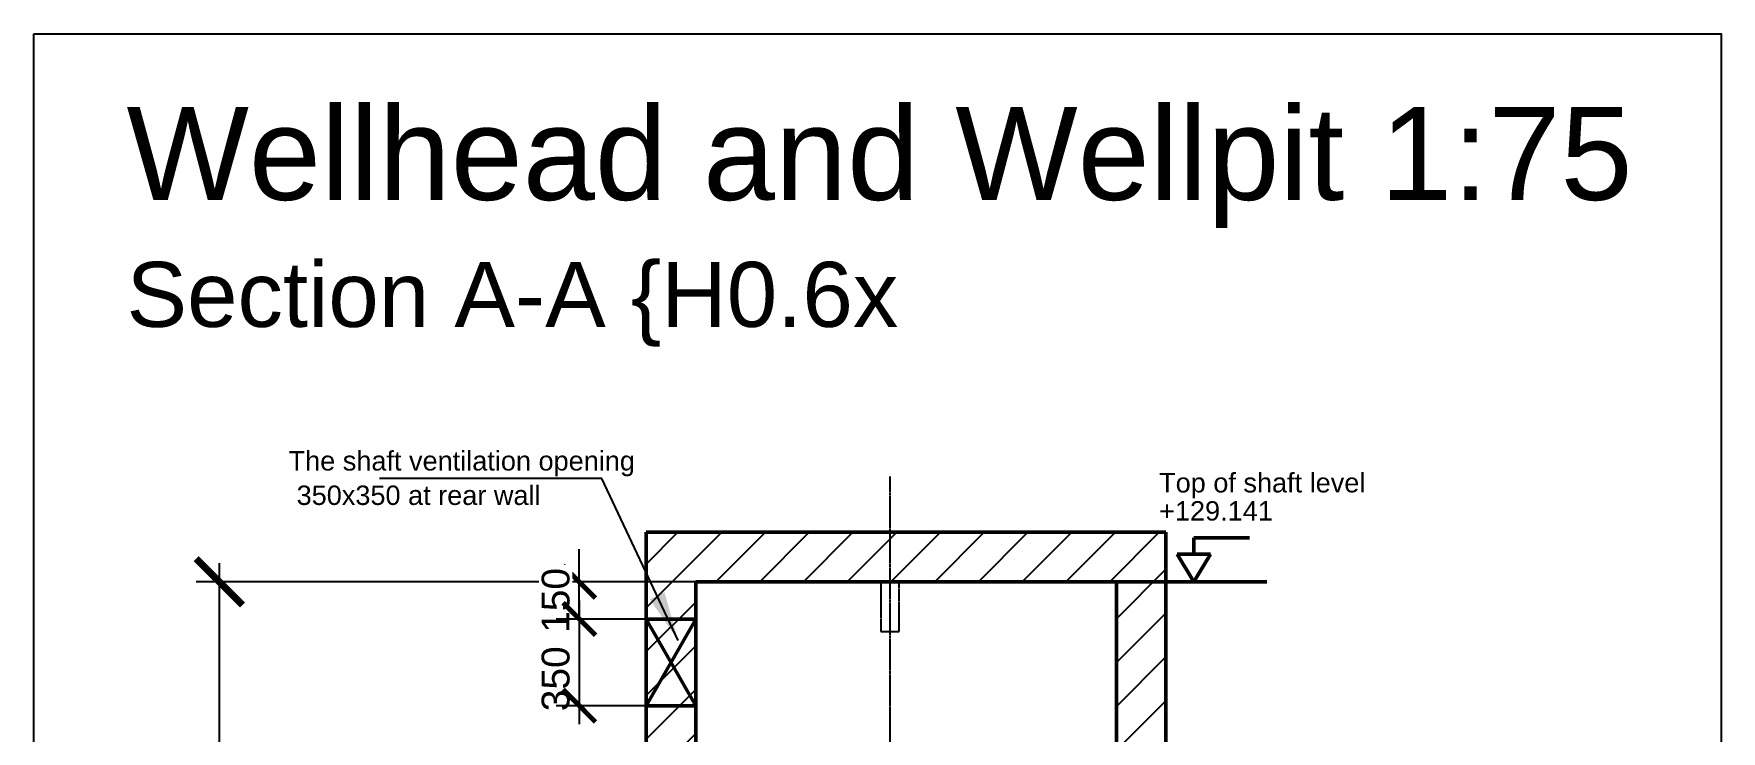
# Model space of a CAD drawing. Header units: millimetres. Extents: x -9546 to 173314, y -46180 to 27253.
# Drawn here: x 49108 to 55926, y 5038 to 7854 of the extents above; entities that cross this region are included whole.
import ezdxf
from ezdxf.enums import TextEntityAlignment as Align

# ---------------------------------------------------------------- set-up
doc = ezdxf.new("R2010")
doc.units = ezdxf.units.MM
doc.linetypes.add('AM_ISO02W050', pattern=[7.5, 6, -1.5])
doc.linetypes.add('AM_ISO08W050', pattern=[18, 12, -1.5, 3, -1.5])
for name, color, linetype, lineweight in [('AM_0', 7, 'Continuous', 50), ('AM_5', 3, 'Continuous', 25), ('AM_8', 1, 'Continuous', 25), ('LDBeams-AM_3', 6, 'AM_ISO02W050', 25), ('LDCar-AM_0', 7, 'Continuous', 50), ('LDShaft-AM_0', 7, 'Continuous', 50), ('LDShaft-AM_5', 3, 'Continuous', 25), ('LDShaft-AM_7', 4, 'AM_ISO08W050', 25)]:
    doc.layers.add(name, color=color, linetype=linetype, lineweight=lineweight)
doc.layers.add('AM_VIEWS', color=1, linetype='Continuous', lineweight=25, plot=False)
doc.styles.add('LD', font='ARIALUNI.ttf')
doc.dimstyles.new('LIFT', dxfattribs={"dimtxt": 2.5, "dimasz": 2.5, "dimexe": 1.25, "dimexo": 0, "dimgap": 0.5, "dimtad": 1, "dimdec": 0, "dimzin": 1, "dimdsep": 46, "dimtxsty": 'LD', "dimblk": 'ARCHTICK', "dimcen": 0, "dimdle": 1, "dimclrd": 3, "dimclre": 3, "dimclrt": 4, "dimadec": 0, "dimazin": 0, "dimtp": 0.1, "dimtm": 0.1, "dimtfac": 0.71, "dimtdec": 0, "dimtix": 1, "dimtmove": 0, "dimatfit": 3, "dimfxl": 1, "dimtolj": 1, "dimarcsym": 0})
doc.dimstyles.new('LIFT$0', dxfattribs={"dimtxt": 2.5, "dimasz": 2.5, "dimexe": 1.25, "dimexo": 0, "dimgap": 0.5, "dimtad": 1, "dimdec": 0, "dimzin": 1, "dimdsep": 46, "dimtxsty": 'LD', "dimblk1": 'ARCHTICK', "dimblk2": 'ARCHTICK', "dimsah": 1, "dimcen": 0, "dimdle": 1, "dimclrd": 3, "dimclre": 3, "dimclrt": 4, "dimadec": 0, "dimazin": 0, "dimtp": 0.1, "dimtm": 0.1, "dimtfac": 0.71, "dimtdec": 0, "dimtix": 1, "dimtmove": 0, "dimatfit": 3, "dimfxl": 1, "dimtolj": 1, "dimarcsym": 0})

# ---------------------------------------------------------------- blocks, each defined once
blk = doc.blocks.new('LD_20260611094835_000003C9')
at = {"layer": 'AM_8'}
for p, q in [((-1900, 24086.2), (-1595.2, 24391)), ((-1900, 24263), (-1772, 24391)), ((-1618.4, 24191), (-1418.4, 24391)), ((-1441.6, 24191), (-1241.6, 24391)), ((-1264.8, 24191), (-1064.8, 24391)), ((-1088.1, 24191), (-888.1, 24391)), ((-911.3, 24191), (-711.3, 24391)), ((-734.5, 24191), (-534.5, 24391)), ((-557.7, 24191), (-357.7, 24391)), ((-381, 24191), (-181, 24391)), ((-204.2, 24191), (-4.2, 24391)), ((-27.4, 24191), (172.6, 24391)), ((0, 24041.6), (200, 24241.6)), ((-1900, 23909.4), (-1700, 24109.4)), ((0, 23864.9), (200, 24064.9)), ((-1900, 23732.6), (-1700, 23932.6)), ((0, 23688.1), (200, 23888.1)), ((-1900, 23555.8), (-1700, 23755.8)), ((0, 23511.3), (200, 23711.3)), ((-1900, 23379.1), (-1700, 23579.1)), ((0, 23334.5), (200, 23534.5)), ((-1900, 23202.3), (-1700, 23402.3)), ((0, 23157.7), (200, 23357.7)), ((-1900, 23025.5), (-1700, 23225.5)), ((0, 22981), (200, 23181)), ((-1900, 22848.7), (-1700, 23048.7)), ((0, 22804.2), (200, 23004.2)), ((-1900, 22672), (-1700, 22872)), ((0, 22627.4), (200, 22827.4)), ((-1900, 22495.2), (-1700, 22695.2)), ((0, 22450.6), (200, 22650.6)), ((-1900, 22318.4), (-1700, 22518.4)), ((0, 22273.9), (200, 22473.9)), ((-1900, 22141.6), (-1700, 22341.6)), ((0, 22097.1), (200, 22297.1)), ((-1900, 21964.9), (-1700, 22164.9)), ((0, 21920.3), (200, 22120.3)), ((-1900, 21788.1), (-1700, 21988.1)), ((0, 21743.5), (200, 21943.5)), ((-1900, 21611.3), (-1700, 21811.3)), ((23.2, 21590), (200, 21766.8)), ((-1900, 21434.5), (-1700, 21634.5)), ((-1900, 21257.7), (-1700, 21457.7)), ((-1900, 21081), (-1700, 21281)), ((-1900, 20904.2), (-1700, 21104.2)), ((-1900, 20727.4), (-1700, 20927.4)), ((-1900, 20550.6), (-1700, 20750.6)), ((-1900, 20373.9), (-1700, 20573.9)), ((-1900, 20197.1), (-1700, 20397.1)), ((-1900, 20020.3), (-1700, 20220.3)), ((-1900, 19843.5), (-1700, 20043.5)), ((-1900, 19666.8), (-1700, 19866.8)), ((-1900, 19490), (-1700, 19690)), ((-1900, 19313.2), (-1700, 19513.2)), ((-1900, 19136.4), (-1700, 19336.4)), ((0, 18915.1), (384.9, 19300)), ((200, 19291.9), (208.1, 19300)), ((361.7, 19100), (561.7, 19300)), ((0, 19091.9), (178.1, 19270)), ((0, 19268.7), (1.3, 19270)), ((538.4, 19100), (700, 19261.6)), ((-1900, 18959.7), (-1700, 19159.7)), ((-1900, 18782.9), (-1700, 18982.9)), ((31.7, 18770), (200, 18938.3)), ((-1736.1, 18770), (-1700, 18806.1))]:
    blk.add_line(p, q, dxfattribs=at)
blk = doc.blocks.new('LD_20260611094835_000003CA')
at = {"layer": 'LDShaft-AM_0'}
for p, q in [((-1700, 24391), (-1900, 24391)), ((-1900, 24391), (-1900, 18770)), ((0, 24391), (-1700, 24391)), ((80, 24391), (0, 24391)), ((200, 24391), (80, 24391)), ((200, 21590), (200, 24391)), ((-1700, 18770), (-1700, 24191)), ((-1700, 24191), (0, 24191)), ((0, 24191), (0, 21590)), ((0, 21590), (0, 21560)), ((0, 21590), (80, 21590)), ((80, 21590), (200, 21590)), ((200, 19270), (200, 21590)), ((0, 19370), (0, 19325.5)), ((0, 19322.5), (0, 19270)), ((700, 19300), (200, 19300)), ((200, 19300), (200, 19270)), ((700, 19100), (700, 19300)), ((80, 19270), (0, 19270)), ((0, 19270), (0, 18770)), ((200, 19270), (80, 19270)), ((200, 18770), (200, 19100)), ((200, 19100), (700, 19100)), ((-1900, 18770), (-1700, 18770)), ((0, 18770), (80, 18770)), ((80, 18770), (200, 18770))]:
    blk.add_line(p, q, dxfattribs=at)
blk = doc.blocks.new('LD_20260611094835_000003DB')
at = {"layer": 'LDShaft-AM_7'}
blk.add_line((0, -1091), (0, 4980), dxfattribs=at)
blk = doc.blocks.new('LD_20260611094835_000003EC')
at = {"layer": 'LDBeams-AM_3'}
for p, q in [((-34.6, 200), (-37.5, 200)), ((-37.5, 200), (-37.5, 0)), ((-26.5, 200), (-34.6, 200)), ((-14.4, 200), (-26.5, 200)), ((0, 200), (-14.4, 200)), ((14.4, 200), (0, 200)), ((26.5, 200), (14.4, 200)), ((34.6, 200), (26.5, 200)), ((37.5, 200), (34.6, 200)), ((37.5, 0), (37.5, 200)), ((-37.5, 0), (-34.6, 0)), ((-34.6, 0), (-26.5, 0)), ((-26.5, 0), (-14.4, 0)), ((-14.4, 0), (0, 0)), ((0, 0), (14.4, 0)), ((14.4, 0), (26.5, 0)), ((26.5, 0), (34.6, 0)), ((34.6, 0), (37.5, 0))]:
    blk.add_line(p, q, dxfattribs=at)
blk = doc.blocks.new('LD_20260611094835_000003EF')
at = {"layer": 'LDBeams-AM_3'}
for p, q in [((-34.6, 200), (-37.5, 200)), ((-37.5, 200), (-37.5, 0)), ((-26.5, 200), (-34.6, 200)), ((-14.4, 200), (-26.5, 200)), ((0, 200), (-14.4, 200)), ((14.4, 200), (0, 200)), ((26.5, 200), (14.4, 200)), ((34.6, 200), (26.5, 200)), ((37.5, 200), (34.6, 200)), ((37.5, 0), (37.5, 200)), ((-37.5, 0), (-34.6, 0)), ((-34.6, 0), (-26.5, 0)), ((-26.5, 0), (-14.4, 0)), ((-14.4, 0), (0, 0)), ((0, 0), (14.4, 0)), ((14.4, 0), (26.5, 0)), ((26.5, 0), (34.6, 0)), ((34.6, 0), (37.5, 0))]:
    blk.add_line(p, q, dxfattribs=at)
blk = doc.blocks.new('LD_20260611094835_000003F1')
at = {"layer": 'LDBeams-AM_3'}
for p, q in [((-34.6, 200), (-37.5, 200)), ((-37.5, 200), (-37.5, 0)), ((-26.5, 200), (-34.6, 200)), ((-14.4, 200), (-26.5, 200)), ((0, 200), (-14.4, 200)), ((14.4, 200), (0, 200)), ((26.5, 200), (14.4, 200)), ((34.6, 200), (26.5, 200)), ((37.5, 200), (34.6, 200)), ((37.5, 0), (37.5, 200)), ((-37.5, 0), (-34.6, 0)), ((-34.6, 0), (-26.5, 0)), ((-26.5, 0), (-14.4, 0)), ((-14.4, 0), (0, 0)), ((0, 0), (14.4, 0)), ((14.4, 0), (26.5, 0)), ((26.5, 0), (34.6, 0)), ((34.6, 0), (37.5, 0))]:
    blk.add_line(p, q, dxfattribs=at)
blk = doc.blocks.new('_ArchTick')
at = {"color": 0, "linetype": 'ByBlock', "const_width": 0.15}
blk.add_lwpolyline([(-0.5, -0.5), (0.5, 0.5)], dxfattribs=at)
blk = doc.blocks.new('*D3362')
at = {"layer": 'AM_5', "color": 3, "lineweight": -2, "transparency": 16777216}
for p, q in [((49857.5, 745), (49857.5, 5716)), ((53482.5, 5641), (49763.8, 5641)), ((53482.5, 820), (49763.8, 820))]:
    blk.add_line(p, q, dxfattribs=at)
at = {"layer": 'Defpoints', "color": 0, "transparency": 16777216}
for p in [(49857.5, 5641), (53482.5, 5641), (53482.5, 820)]:
    blk.add_point(p, dxfattribs=at)
at = {"layer": 'AM_5', "color": 3, "lineweight": -2, "transparency": 16777216, "xscale": 187.5, "yscale": 187.5, "zscale": 187.5}
for p, rotation in [((49857.5, 5641), 90), ((49857.5, 820), 270)]:
    blk.add_blockref('_ArchTick', p, dxfattribs=dict(at, rotation=rotation))
at = {"layer": 'AM_5', "color": 4, "transparency": 16777216, "insert": (49723.1, 3230.5), "char_height": 187.5, "attachment_point": 5, "rotation": 90, "style": 'LD'}
blk.add_mtext('\\A1;HSK= 4821', dxfattribs=at)
blk = doc.blocks.new('*D3390')
at = {"layer": 'AM_5', "color": 3, "lineweight": -2, "transparency": 16777216}
for p, q in [((51311.8, 5641), (51311.8, 5772.3)), ((51582.5, 5641), (51218, 5641)), ((51311.8, 5491), (51311.8, 5641)), ((51582.5, 5491), (51218, 5491)), ((51311.8, 5491), (51311.8, 5359.8))]:
    blk.add_line(p, q, dxfattribs=at)
at = {"layer": 'Defpoints', "color": 0, "transparency": 16777216}
for p in [(51582.5, 5641), (51582.5, 5491)]:
    blk.add_point(p, dxfattribs=at)
at = {"layer": 'AM_5', "color": 3, "lineweight": -2, "transparency": 16777216, "xscale": 131.25, "yscale": 131.25, "zscale": 131.25}
for p, rotation in [((51311.8, 5641), 270), ((51311.8, 5491), 90)]:
    blk.add_blockref('_ArchTick', p, dxfattribs=dict(at, rotation=rotation))
at = {"layer": 'AM_5', "color": 4, "transparency": 16777216, "insert": (51216.8, 5566), "char_height": 112.5, "attachment_point": 5, "rotation": 90, "style": 'LD', "bg_fill": 3, "box_fill_scale": 1.1, "bg_fill_color": 256, "bg_fill_true_color": 13158600, "bg_fill_transparency": 0}
blk.add_mtext('\\A1;150', dxfattribs=at)
at = {"layer": 'Defpoints', "color": 0, "transparency": 16777216}
blk.add_point((51311.8, 5641), dxfattribs=at)
blk = doc.blocks.new('*D3391')
at = {"layer": 'Defpoints', "color": 0, "transparency": 16777216}
for p in [(51582.5, 5491), (51311.8, 5141), (51582.5, 5141)]:
    blk.add_point(p, dxfattribs=at)
at = {"layer": 'LDShaft-AM_5', "color": 3, "lineweight": -2, "transparency": 16777216}
for p, q in [((51311.8, 5566), (51311.8, 5066)), ((51582.5, 5491), (51218, 5491)), ((51582.5, 5141), (51218, 5141))]:
    blk.add_line(p, q, dxfattribs=at)
at = {"layer": 'LDShaft-AM_5', "color": 3, "lineweight": -2, "transparency": 16777216, "xscale": 131.25, "yscale": 131.25, "zscale": 131.25}
for p, rotation in [((51311.8, 5491), 90), ((51311.8, 5141), 270)]:
    blk.add_blockref('_ArchTick', p, dxfattribs=dict(at, rotation=rotation))
at = {"layer": 'LDShaft-AM_5', "color": 4, "transparency": 16777216, "insert": (51216.8, 5249.7), "char_height": 112.5, "attachment_point": 5, "rotation": 90, "style": 'LD'}
blk.add_mtext('\\A1;350', dxfattribs=at)
blk = doc.blocks.new('LD_ENTRY_FLOOR_L')
for p, q in [((-150, 250), (0, 0)), ((0, 0), (150, 250))]:
    blk.add_line(p, q)
at = {"layer": 'AM_0'}
for p, q in [((0, 398), (-500, 398)), ((0, 250), (0, 398)), ((150, 250), (-150, 250))]:
    blk.add_line(p, q, dxfattribs=at)

msp = doc.modelspace()

# ---------------------------------------------------------------- linework, layer by layer
at = {"layer": 'AM_0'}
msp.add_lwpolyline([(51782.5, 5491), (51782.5, 5141), (51582.5, 5141), (51582.5, 5491)], close=True, dxfattribs=at)
for points in [[(51782.5, 5491), (51582.5, 5141)], [(51782.5, 5141), (51582.5, 5491)]]:
    msp.add_lwpolyline(points, dxfattribs=at)
at = {"layer": 'AM_VIEWS'}
msp.add_lwpolyline([(49107.5, 7853.5), (55926.3, 7853.5), (55926.3, -380), (49107.5, -380)], close=True, dxfattribs=at)
at = {"layer": 'LDCar-AM_0'}
msp.add_line((54090.3, 5641), (53482.5, 5641), dxfattribs=at)

# ---------------------------------------------------------------- block references
for name, p in [('LD_20260611094835_000003DB', (52567.5, 1086)), ('LD_20260611094835_000003C9', (53482.5, -18550)), ('LD_20260611094835_000003CA', (53482.5, -18550)), ('LD_20260611094835_000003EC', (52567.5, 5441)), ('LD_20260611094835_000003EF', (52567.5, 5441)), ('LD_20260611094835_000003F1', (52567.5, 5441))]:
    msp.add_blockref(name, p)
at = {"layer": 'LDCar-AM_0', "xscale": -0.4477729554972459, "yscale": 0.4477729554972459, "zscale": 0.4477729554972459}
msp.add_blockref('LD_ENTRY_FLOOR_L', (53795.6, 5641), dxfattribs=at)

# ---------------------------------------------------------------- texts
at = {"layer": 'LDCar-AM_0', "style": 'LD'}
for s, p in [('The shaft ventilation opening', (50137.2, 6066.9)), ('Top of shaft level', (53654.8, 5978.5)), ('350x350 at rear wall', (50169.7, 5927.9)), ('+129.141', (53654.8, 5864.9))]:
    msp.add_text(s, height=78.36, dxfattribs=at).set_placement(p, align=Align.BOTTOM_LEFT)
at = {"layer": 'LDShaft-AM_0', "insert": (49482.5, 6591), "char_height": 375, "attachment_point": 7, "style": 'LD'}
msp.add_mtext('\\fArial Unicode MS|b0|i0;\\l\\C7;Wellhead and Wellpit 1:75\\P\\H0.7x;\\SSection A-A {\\H0.6x;\\S', dxfattribs=at)

# ---------------------------------------------------------------- dimensions: what is measured, and where the dimension line sits
at = {"layer": 'AM_5'}
dim = msp.add_linear_dim(base=(49857.5, 5641), p1=(53482.5, 820), p2=(53482.5, 5641), angle=90, text='HSK= <>', dimstyle='LIFT', override={"dimscale": 75, "dimtxt": 2.5, "dimtix": 1}, dxfattribs=at)
dim.commit()
dim.dimension.update_dxf_attribs({"geometry": '*D3362', "text_midpoint": (49723.1, 3230.5)})

# ---------------------------------------------------------------- next in the draw order: dimensions: what is measured, and where the dimension line sits
dim = msp.add_linear_dim(base=(51311.8, 5641), p1=(51582.5, 5491), p2=(51582.5, 5641), angle=90, dimstyle='LIFT$0', override={"dimscale": 75, "dimtxt": 1.5, "dimasz": 1.75, "dimpost": '', "dimtfill": 1, "dimtfillclr": 256}, dxfattribs=at)
dim.commit()
dim.dimension.update_dxf_attribs({"geometry": '*D3390', "text_midpoint": (51216.8, 5566)})

# ---------------------------------------------------------------- next in the draw order: dimensions: what is measured, and where the dimension line sits
at = {"layer": 'LDShaft-AM_5'}
dim = msp.add_linear_dim(base=(51311.8, 5141), p1=(51582.5, 5491), p2=(51582.5, 5141), angle=90, dimstyle='LIFT$0', override={"dimscale": 75, "dimtxt": 1.5, "dimasz": 1.75, "dimblk": 'ArchTick', "dimsah": 0}, dxfattribs=at)
dim.commit()
dim.dimension.update_dxf_attribs({"geometry": '*D3391', "text_midpoint": (51311.8, 5249.7), "dimtype": 160})

# ---------------------------------------------------------------- next in the draw order: leaders
at = {"layer": 'AM_0'}
msp.add_leader([(51711.6, 5404.1), (51403.2, 6058.5), (50504.3, 6058.5)], dimstyle='LIFT', override={"dimasz": 200}, dxfattribs=at)

doc.saveas('drawing.dxf')
